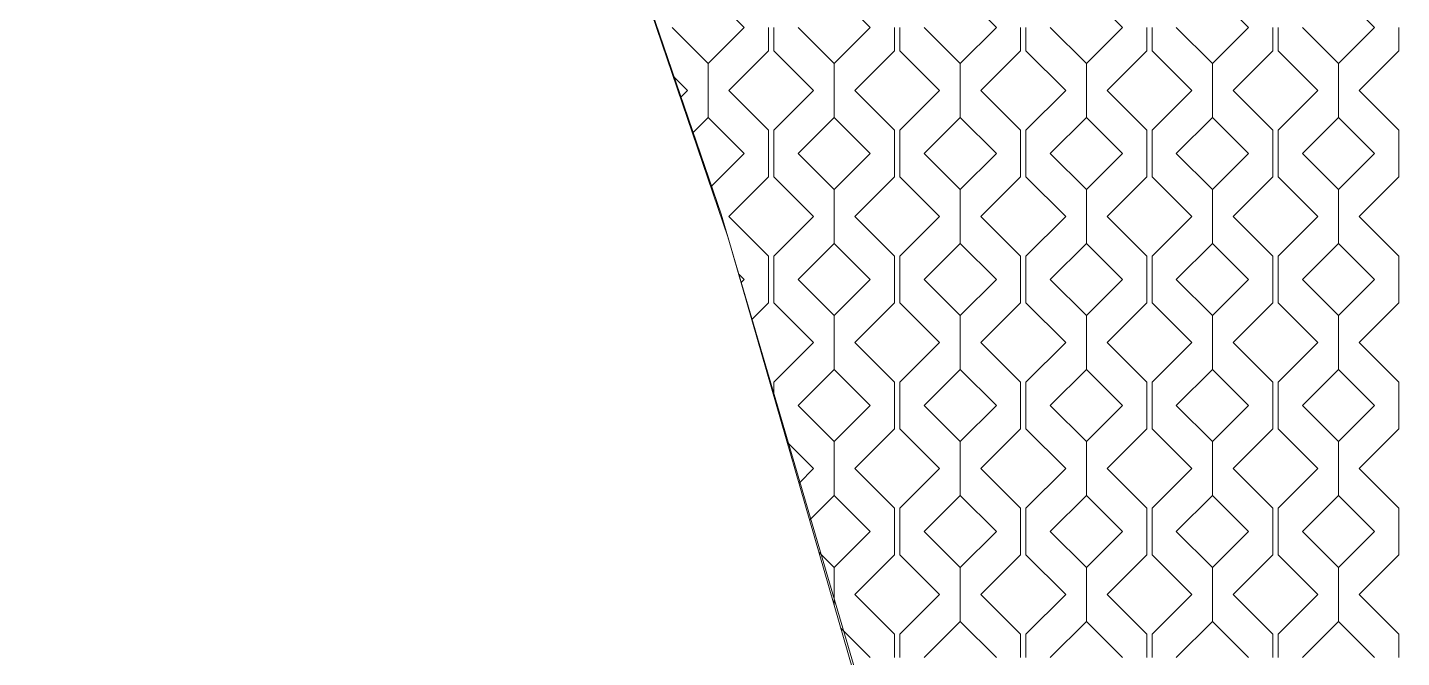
# Model space of a CAD drawing. Header units: millimetres. Extents: x -20794 to 71174, y -103753 to 30644.
# Drawn here: x -12133 to -8500, y 15667 to 17333 of the extents above; entities that cross this region are included whole.
import ezdxf

# ---------------------------------------------------------------- set-up
doc = ezdxf.new("R2010")
doc.units = ezdxf.units.MM
doc.header["$MEASUREMENT"] = 0
doc.layers.add('Местность - Рельеф', color=7, linetype='Continuous')
doc.layers.add('Местность - Рельеф_Ном._пера__1', color=7, linetype='Continuous', lineweight=13)
doc.layers.add('Местность - Рельеф_Ном._пера__102', color=7, linetype='Continuous', lineweight=5, true_color=0xcccccc)

# ---------------------------------------------------------------- blocks, each defined once
blk = doc.blocks.new('*X1')
at = {"layer": 'Местность - Рельеф_Ном._пера__102', "color": 254, "linetype": 'Continuous', "lineweight": 5, "true_color": 0xcccccc}
for p, q in [((-10333.322835, 17428.7456), (-10237.8932, 17333.316)), ((-9999.989835, 17428.7456), (-9904.5602, 17333.316)), ((-9666.656835, 17428.7456), (-9571.2272, 17333.316)), ((-9333.323835, 17428.7456), (-9237.8942, 17333.316)), ((-8999.990835, 17428.7456), (-8904.5612, 17333.316)), ((-8666.657835, 17428.7456), (-8571.2282, 17333.316)), ((-10333.323, 17237.887), (-10428.752, 17333.316)), ((-10237.8934, 17333.316), (-10333.323, 17237.887)), ((-10173.754, 17333.316), (-10173.754, 17271.572)), ((-10159.559, 17333.316), (-10159.559, 17271.572)), ((-9999.99, 17237.887), (-10095.419, 17333.316)), ((-9904.5604, 17333.316), (-9999.99, 17237.887)), ((-9840.421, 17333.316), (-9840.421, 17271.572)), ((-9826.226, 17333.316), (-9826.226, 17271.572)), ((-9666.657, 17237.887), (-9762.086, 17333.316)), ((-9571.2274, 17333.316), (-9666.657, 17237.887)), ((-9507.088, 17333.316), (-9507.088, 17271.572)), ((-9492.893, 17333.316), (-9492.893, 17271.572)), ((-9333.324, 17237.887), (-9428.753, 17333.316)), ((-9237.8944, 17333.316), (-9333.324, 17237.887)), ((-9173.755, 17333.316), (-9173.755, 17271.572)), ((-9159.56, 17333.316), (-9159.56, 17271.572)), ((-8999.991, 17237.887), (-9095.42, 17333.316)), ((-8904.5614, 17333.316), (-8999.991, 17237.887)), ((-8840.422, 17333.316), (-8840.422, 17271.572)), ((-8826.227, 17333.316), (-8826.227, 17271.572)), ((-8666.658, 17237.887), (-8762.087, 17333.316)), ((-8571.2284, 17333.316), (-8666.658, 17237.887)), ((-8507.089, 17333.316), (-8507.089, 17271.572)), ((-10173.754, 17271.572), (-10278.6761, 17166.65)), ((-10054.637, 17166.65), (-10159.559, 17271.572)), ((-9840.421, 17271.572), (-9945.3431, 17166.65)), ((-9721.304, 17166.65), (-9826.226, 17271.572)), ((-9507.088, 17271.572), (-9612.0101, 17166.65)), ((-9387.971, 17166.65), (-9492.893, 17271.572)), ((-9173.755, 17271.572), (-9278.6771, 17166.65)), ((-9054.638, 17166.65), (-9159.56, 17271.572)), ((-8840.422, 17271.572), (-8945.3441, 17166.65)), ((-8721.305, 17166.65), (-8826.227, 17271.572)), ((-8507.089, 17271.572), (-8612.0111, 17166.65)), ((-10333.323, 17095.4126), (-10333.323, 17237.887)), ((-10333.322835, 17237.887), (-10333.322835, 17095.4126)), ((-9999.99, 17095.4126), (-9999.99, 17237.887)), ((-9999.989835, 17237.887), (-9999.989835, 17095.4126)), ((-9666.657, 17095.4126), (-9666.657, 17237.887)), ((-9666.656835, 17237.887), (-9666.656835, 17095.4126)), ((-9333.324, 17095.4126), (-9333.324, 17237.887)), ((-9333.323835, 17237.887), (-9333.323835, 17095.4126)), ((-8999.991, 17095.4126), (-8999.991, 17237.887)), ((-8999.990835, 17237.887), (-8999.990835, 17095.4126)), ((-8666.658, 17095.4126), (-8666.658, 17237.887)), ((-8666.657835, 17237.887), (-8666.657835, 17095.4126)), ((-10387.97, 17166.65), (-10426.192635, 17204.872635)), ((-10406.774536, 17147.845374), (-10387.97, 17166.65)), ((-10278.6761, 17166.65), (-10173.754, 17061.7275)), ((-10159.559, 17061.7275), (-10054.637, 17166.65)), ((-9945.3431, 17166.65), (-9840.421, 17061.7275)), ((-9826.226, 17061.7275), (-9721.304, 17166.65)), ((-9612.0101, 17166.65), (-9507.088, 17061.7275)), ((-9492.893, 17061.7275), (-9387.971, 17166.65)), ((-9278.6771, 17166.65), (-9173.755, 17061.7275)), ((-9159.56, 17061.7275), (-9054.638, 17166.65)), ((-8945.3441, 17166.65), (-8840.422, 17061.7275)), ((-8826.227, 17061.7275), (-8721.305, 17166.65)), ((-8612.0111, 17166.65), (-8507.089, 17061.7275)), ((-10374.798292, 17053.937232), (-10333.323, 17095.4128)), ((-10333.322835, 17095.4126), (-10237.8932, 16999.983)), ((-10095.419, 16999.983165), (-9999.99, 17095.4128)), ((-9999.989835, 17095.4126), (-9904.5602, 16999.983)), ((-9762.086, 16999.983165), (-9666.657, 17095.4128)), ((-9666.656835, 17095.4126), (-9571.2272, 16999.983)), ((-9428.753, 16999.983165), (-9333.324, 17095.4128)), ((-9333.323835, 17095.4126), (-9237.8942, 16999.983)), ((-9095.42, 16999.983165), (-8999.991, 17095.4128)), ((-8999.990835, 17095.4126), (-8904.5612, 16999.983)), ((-8762.087, 16999.983165), (-8666.658, 17095.4128)), ((-8666.657835, 17095.4126), (-8571.2282, 16999.983)), ((-10173.754, 17061.7275), (-10173.754, 16999.983)), ((-10159.559, 17061.7275), (-10159.559, 16999.983)), ((-9840.421, 17061.7275), (-9840.421, 16999.983)), ((-9826.226, 17061.7275), (-9826.226, 16999.983)), ((-9507.088, 17061.7275), (-9507.088, 16999.983)), ((-9492.893, 17061.7275), (-9492.893, 16999.983)), ((-9173.755, 17061.7275), (-9173.755, 16999.983)), ((-9159.56, 17061.7275), (-9159.56, 16999.983)), ((-8840.422, 17061.7275), (-8840.422, 16999.983)), ((-8826.227, 17061.7275), (-8826.227, 16999.983)), ((-8507.089, 17061.7275), (-8507.089, 16999.983)), ((-10237.8934, 16999.983), (-10326.317774, 16911.559182)), ((-10173.754, 16999.983), (-10173.754, 16938.239)), ((-10159.559, 16999.983), (-10159.559, 16938.239)), ((-9999.99, 16904.554), (-10095.419, 16999.983)), ((-9904.5604, 16999.983), (-9999.99, 16904.554)), ((-9840.421, 16999.983), (-9840.421, 16938.239)), ((-9826.226, 16999.983), (-9826.226, 16938.239)), ((-9666.657, 16904.554), (-9762.086, 16999.983)), ((-9571.2274, 16999.983), (-9666.657, 16904.554)), ((-9507.088, 16999.983), (-9507.088, 16938.239)), ((-9492.893, 16999.983), (-9492.893, 16938.239)), ((-9333.324, 16904.554), (-9428.753, 16999.983)), ((-9237.8944, 16999.983), (-9333.324, 16904.554)), ((-9173.755, 16999.983), (-9173.755, 16938.239)), ((-9159.56, 16999.983), (-9159.56, 16938.239)), ((-8999.991, 16904.554), (-9095.42, 16999.983)), ((-8904.5614, 16999.983), (-8999.991, 16904.554)), ((-8840.422, 16999.983), (-8840.422, 16938.239)), ((-8826.227, 16999.983), (-8826.227, 16938.239)), ((-8666.658, 16904.554), (-8762.087, 16999.983)), ((-8571.2284, 16999.983), (-8666.658, 16904.554)), ((-8507.089, 16999.983), (-8507.089, 16938.239)), ((-10173.754, 16938.239), (-10278.6761, 16833.317)), ((-10054.637, 16833.317), (-10159.559, 16938.239)), ((-9840.421, 16938.239), (-9945.3431, 16833.317)), ((-9721.304, 16833.317), (-9826.226, 16938.239)), ((-9507.088, 16938.239), (-9612.0101, 16833.317)), ((-9387.971, 16833.317), (-9492.893, 16938.239)), ((-9173.755, 16938.239), (-9278.6771, 16833.317)), ((-9054.638, 16833.317), (-9159.56, 16938.239)), ((-8840.422, 16938.239), (-8945.3441, 16833.317)), ((-8721.305, 16833.317), (-8826.227, 16938.239)), ((-8507.089, 16938.239), (-8612.0111, 16833.317)), ((-9999.99, 16762.0796), (-9999.99, 16904.554)), ((-9999.989835, 16904.554), (-9999.989835, 16762.0796)), ((-9666.657, 16762.0796), (-9666.657, 16904.554)), ((-9666.656835, 16904.554), (-9666.656835, 16762.0796)), ((-9333.324, 16762.0796), (-9333.324, 16904.554)), ((-9333.323835, 16904.554), (-9333.323835, 16762.0796)), ((-8999.991, 16762.0796), (-8999.991, 16904.554)), ((-8999.990835, 16904.554), (-8999.990835, 16762.0796)), ((-8666.658, 16762.0796), (-8666.658, 16904.554)), ((-8666.657835, 16904.554), (-8666.657835, 16762.0796)), ((-10278.6761, 16833.317), (-10173.754, 16728.3945)), ((-10159.559, 16728.3945), (-10054.637, 16833.317)), ((-9945.3431, 16833.317), (-9840.421, 16728.3945)), ((-9826.226, 16728.3945), (-9721.304, 16833.317)), ((-9612.0101, 16833.317), (-9507.088, 16728.3945)), ((-9492.893, 16728.3945), (-9387.971, 16833.317)), ((-9278.6771, 16833.317), (-9173.755, 16728.3945)), ((-9159.56, 16728.3945), (-9054.638, 16833.317)), ((-8945.3441, 16833.317), (-8840.422, 16728.3945)), ((-8826.227, 16728.3945), (-8721.305, 16833.317)), ((-8612.0111, 16833.317), (-8507.089, 16728.3945)), ((-10095.419, 16666.650165), (-9999.99, 16762.0798)), ((-9999.989835, 16762.0796), (-9904.5602, 16666.65)), ((-9762.086, 16666.650165), (-9666.657, 16762.0798)), ((-9666.656835, 16762.0796), (-9571.2272, 16666.65)), ((-9428.753, 16666.650165), (-9333.324, 16762.0798)), ((-9333.323835, 16762.0796), (-9237.8942, 16666.65)), ((-9095.42, 16666.650165), (-8999.991, 16762.0798)), ((-8999.990835, 16762.0796), (-8904.5612, 16666.65)), ((-8762.087, 16666.650165), (-8666.658, 16762.0798)), ((-8666.657835, 16762.0796), (-8571.2282, 16666.65)), ((-10173.754, 16728.3945), (-10173.754, 16666.65)), ((-10159.559, 16728.3945), (-10159.559, 16666.65)), ((-9840.421, 16728.3945), (-9840.421, 16666.65)), ((-9826.226, 16728.3945), (-9826.226, 16666.65)), ((-9507.088, 16728.3945), (-9507.088, 16666.65)), ((-9492.893, 16728.3945), (-9492.893, 16666.65)), ((-9173.755, 16728.3945), (-9173.755, 16666.65)), ((-9159.56, 16728.3945), (-9159.56, 16666.65)), ((-8840.422, 16728.3945), (-8840.422, 16666.65)), ((-8826.227, 16728.3945), (-8826.227, 16666.65)), ((-8507.089, 16728.3945), (-8507.089, 16666.65)), ((-10252.975665, 16681.732459), (-10237.8932, 16666.65)), ((-10237.8934, 16666.65), (-10246.213278, 16658.330175)), ((-10173.754, 16666.65), (-10173.754, 16604.906)), ((-10159.559, 16666.65), (-10159.559, 16604.906)), ((-9999.99, 16571.221), (-10095.419, 16666.65)), ((-9904.5604, 16666.65), (-9999.99, 16571.221)), ((-9840.421, 16666.65), (-9840.421, 16604.906)), ((-9826.226, 16666.65), (-9826.226, 16604.906)), ((-9666.657, 16571.221), (-9762.086, 16666.65)), ((-9571.2274, 16666.65), (-9666.657, 16571.221)), ((-9507.088, 16666.65), (-9507.088, 16604.906)), ((-9492.893, 16666.65), (-9492.893, 16604.906)), ((-9333.324, 16571.221), (-9428.753, 16666.65)), ((-9237.8944, 16666.65), (-9333.324, 16571.221)), ((-9173.755, 16666.65), (-9173.755, 16604.906)), ((-9159.56, 16666.65), (-9159.56, 16604.906)), ((-8999.991, 16571.221), (-9095.42, 16666.65)), ((-8904.5614, 16666.65), (-8999.991, 16571.221)), ((-8840.422, 16666.65), (-8840.422, 16604.906)), ((-8826.227, 16666.65), (-8826.227, 16604.906)), ((-8666.658, 16571.221), (-8762.087, 16666.65)), ((-8571.2284, 16666.65), (-8666.658, 16571.221)), ((-8507.089, 16666.65), (-8507.089, 16604.906)), ((-10173.754, 16604.906), (-10217.992439, 16560.667603)), ((-10054.637, 16499.984), (-10159.559, 16604.906)), ((-9840.421, 16604.906), (-9945.3431, 16499.984)), ((-9721.304, 16499.984), (-9826.226, 16604.906)), ((-9507.088, 16604.906), (-9612.0101, 16499.984)), ((-9387.971, 16499.984), (-9492.893, 16604.906)), ((-9173.755, 16604.906), (-9278.6771, 16499.984)), ((-9054.638, 16499.984), (-9159.56, 16604.906)), ((-8840.422, 16604.906), (-8945.3441, 16499.984)), ((-8721.305, 16499.984), (-8826.227, 16604.906)), ((-8507.089, 16604.906), (-8612.0111, 16499.984)), ((-9999.99, 16428.7466), (-9999.99, 16571.221)), ((-9999.989835, 16571.221), (-9999.989835, 16428.7466)), ((-9666.657, 16428.7466), (-9666.657, 16571.221)), ((-9666.656835, 16571.221), (-9666.656835, 16428.7466)), ((-9333.324, 16428.7466), (-9333.324, 16571.221)), ((-9333.323835, 16571.221), (-9333.323835, 16428.7466)), ((-8999.991, 16428.7466), (-8999.991, 16571.221)), ((-8999.990835, 16571.221), (-8999.990835, 16428.7466)), ((-8666.658, 16428.7466), (-8666.658, 16571.221)), ((-8666.657835, 16571.221), (-8666.657835, 16428.7466)), ((-10159.559, 16395.0615), (-10054.637, 16499.984)), ((-9945.3431, 16499.984), (-9840.421, 16395.0615)), ((-9826.226, 16395.0615), (-9721.304, 16499.984)), ((-9612.0101, 16499.984), (-9507.088, 16395.0615)), ((-9492.893, 16395.0615), (-9387.971, 16499.984)), ((-9278.6771, 16499.984), (-9173.755, 16395.0615)), ((-9159.56, 16395.0615), (-9054.638, 16499.984)), ((-8945.3441, 16499.984), (-8840.422, 16395.0615)), ((-8826.227, 16395.0615), (-8721.305, 16499.984)), ((-8612.0111, 16499.984), (-8507.089, 16395.0615)), ((-10095.419, 16333.317165), (-9999.99, 16428.7468)), ((-9999.989835, 16428.7466), (-9904.5602, 16333.317)), ((-9762.086, 16333.317165), (-9666.657, 16428.7468)), ((-9666.656835, 16428.7466), (-9571.2272, 16333.317)), ((-9428.753, 16333.317165), (-9333.324, 16428.7468)), ((-9333.323835, 16428.7466), (-9237.8942, 16333.317)), ((-9095.42, 16333.317165), (-8999.991, 16428.7468)), ((-8999.990835, 16428.7466), (-8904.5612, 16333.317)), ((-8762.087, 16333.317165), (-8666.658, 16428.7468)), ((-8666.657835, 16428.7466), (-8571.2282, 16333.317)), ((-10159.559, 16395.0615), (-10159.559, 16358.449664)), ((-9840.421, 16395.0615), (-9840.421, 16333.317)), ((-9826.226, 16395.0615), (-9826.226, 16333.317)), ((-9507.088, 16395.0615), (-9507.088, 16333.317)), ((-9492.893, 16395.0615), (-9492.893, 16333.317)), ((-9173.755, 16395.0615), (-9173.755, 16333.317)), ((-9159.56, 16395.0615), (-9159.56, 16333.317)), ((-8840.422, 16395.0615), (-8840.422, 16333.317)), ((-8826.227, 16395.0615), (-8826.227, 16333.317)), ((-8507.089, 16395.0615), (-8507.089, 16333.317)), ((-9999.99, 16237.888), (-10095.419, 16333.317)), ((-9904.5604, 16333.317), (-9999.99, 16237.888)), ((-9840.421, 16333.317), (-9840.421, 16271.573)), ((-9826.226, 16333.317), (-9826.226, 16271.573)), ((-9666.657, 16237.888), (-9762.086, 16333.317)), ((-9571.2274, 16333.317), (-9666.657, 16237.888)), ((-9507.088, 16333.317), (-9507.088, 16271.573)), ((-9492.893, 16333.317), (-9492.893, 16271.573)), ((-9333.324, 16237.888), (-9428.753, 16333.317)), ((-9237.8944, 16333.317), (-9333.324, 16237.888)), ((-9173.755, 16333.317), (-9173.755, 16271.573)), ((-9159.56, 16333.317), (-9159.56, 16271.573)), ((-8999.991, 16237.888), (-9095.42, 16333.317)), ((-8904.5614, 16333.317), (-8999.991, 16237.888)), ((-8840.422, 16333.317), (-8840.422, 16271.573)), ((-8826.227, 16333.317), (-8826.227, 16271.573)), ((-8666.658, 16237.888), (-8762.087, 16333.317)), ((-8571.2284, 16333.317), (-8666.658, 16237.888)), ((-8507.089, 16333.317), (-8507.089, 16271.573)), ((-9840.421, 16271.573), (-9945.3431, 16166.651)), ((-9721.304, 16166.651), (-9826.226, 16271.573)), ((-9507.088, 16271.573), (-9612.0101, 16166.651)), ((-9387.971, 16166.651), (-9492.893, 16271.573)), ((-9173.755, 16271.573), (-9278.6771, 16166.651)), ((-9054.638, 16166.651), (-9159.56, 16271.573)), ((-8840.422, 16271.573), (-8945.3441, 16166.651)), ((-8721.305, 16166.651), (-8826.227, 16271.573)), ((-8507.089, 16271.573), (-8612.0111, 16166.651)), ((-10054.637, 16166.651), (-10124.252676, 16236.266676)), ((-9999.99, 16095.4136), (-9999.99, 16237.888)), ((-9999.989835, 16237.888), (-9999.989835, 16095.4136)), ((-9666.657, 16095.4136), (-9666.657, 16237.888)), ((-9666.656835, 16237.888), (-9666.656835, 16095.4136)), ((-9333.324, 16095.4136), (-9333.324, 16237.888)), ((-9333.323835, 16237.888), (-9333.323835, 16095.4136)), ((-8999.991, 16095.4136), (-8999.991, 16237.888)), ((-8999.990835, 16237.888), (-8999.990835, 16095.4136)), ((-8666.658, 16095.4136), (-8666.658, 16237.888)), ((-8666.657835, 16237.888), (-8666.657835, 16095.4136)), ((-10093.039423, 16128.248394), (-10054.637, 16166.651)), ((-9945.3431, 16166.651), (-9840.421, 16061.7285)), ((-9826.226, 16061.7285), (-9721.304, 16166.651)), ((-9612.0101, 16166.651), (-9507.088, 16061.7285)), ((-9492.893, 16061.7285), (-9387.971, 16166.651)), ((-9278.6771, 16166.651), (-9173.755, 16061.7285)), ((-9159.56, 16061.7285), (-9054.638, 16166.651)), ((-8945.3441, 16166.651), (-8840.422, 16061.7285)), ((-8826.227, 16061.7285), (-8721.305, 16166.651)), ((-8612.0111, 16166.651), (-8507.089, 16061.7285)), ((-10064.818351, 16030.585017), (-9999.99, 16095.4138)), ((-9999.989835, 16095.4136), (-9904.5602, 15999.984)), ((-9762.086, 15999.984165), (-9666.657, 16095.4138)), ((-9666.656835, 16095.4136), (-9571.2272, 15999.984)), ((-9428.753, 15999.984165), (-9333.324, 16095.4138)), ((-9333.323835, 16095.4136), (-9237.8942, 15999.984)), ((-9095.42, 15999.984165), (-8999.991, 16095.4138)), ((-8999.990835, 16095.4136), (-8904.5612, 15999.984)), ((-8762.087, 15999.984165), (-8666.658, 16095.4138)), ((-8666.657835, 16095.4136), (-8571.2282, 15999.984)), ((-9840.421, 16061.7285), (-9840.421, 15999.984)), ((-9826.226, 16061.7285), (-9826.226, 15999.984)), ((-9507.088, 16061.7285), (-9507.088, 15999.984)), ((-9492.893, 16061.7285), (-9492.893, 15999.984)), ((-9173.755, 16061.7285), (-9173.755, 15999.984)), ((-9159.56, 16061.7285), (-9159.56, 15999.984)), ((-8840.422, 16061.7285), (-8840.422, 15999.984)), ((-8826.227, 16061.7285), (-8826.227, 15999.984)), ((-8507.089, 16061.7285), (-8507.089, 15999.984)), ((-9904.5604, 15999.984), (-9999.99, 15904.555)), ((-9840.421, 15999.984), (-9840.421, 15938.24)), ((-9826.226, 15999.984), (-9826.226, 15938.24)), ((-9666.657, 15904.555), (-9762.086, 15999.984)), ((-9571.2274, 15999.984), (-9666.657, 15904.555)), ((-9507.088, 15999.984), (-9507.088, 15938.24)), ((-9492.893, 15999.984), (-9492.893, 15938.24)), ((-9333.324, 15904.555), (-9428.753, 15999.984)), ((-9237.8944, 15999.984), (-9333.324, 15904.555)), ((-9173.755, 15999.984), (-9173.755, 15938.24)), ((-9159.56, 15999.984), (-9159.56, 15938.24)), ((-8999.991, 15904.555), (-9095.42, 15999.984)), ((-8904.5614, 15999.984), (-8999.991, 15904.555)), ((-8840.422, 15999.984), (-8840.422, 15938.24)), ((-8826.227, 15999.984), (-8826.227, 15938.24)), ((-8666.658, 15904.555), (-8762.087, 15999.984)), ((-8571.2284, 15999.984), (-8666.658, 15904.555)), ((-8507.089, 15999.984), (-8507.089, 15938.24)), ((-9999.99, 15904.555), (-10039.946242, 15944.511242)), ((-9840.421, 15938.24), (-9945.3431, 15833.318)), ((-9721.304, 15833.318), (-9826.226, 15938.24)), ((-9507.088, 15938.24), (-9612.0101, 15833.318)), ((-9387.971, 15833.318), (-9492.893, 15938.24)), ((-9173.755, 15938.24), (-9278.6771, 15833.318)), ((-9054.638, 15833.318), (-9159.56, 15938.24)), ((-8840.422, 15938.24), (-8945.3441, 15833.318)), ((-8721.305, 15833.318), (-8826.227, 15938.24)), ((-8507.089, 15938.24), (-8612.0111, 15833.318)), ((-9999.99, 15806.236496), (-9999.99, 15904.555)), ((-9999.989835, 15904.555), (-9999.989835, 15806.235925)), ((-9666.657, 15762.0806), (-9666.657, 15904.555)), ((-9666.656835, 15904.555), (-9666.656835, 15762.0806)), ((-9333.324, 15762.0806), (-9333.324, 15904.555)), ((-9333.323835, 15904.555), (-9333.323835, 15762.0806)), ((-8999.991, 15762.0806), (-8999.991, 15904.555)), ((-8999.990835, 15904.555), (-8999.990835, 15762.0806)), ((-8666.658, 15762.0806), (-8666.658, 15904.555)), ((-8666.657835, 15904.555), (-8666.657835, 15762.0806)), ((-9945.3431, 15833.318), (-9840.421, 15728.3955)), ((-9826.226, 15728.3955), (-9721.304, 15833.318)), ((-9612.0101, 15833.318), (-9507.088, 15728.3955)), ((-9492.893, 15728.3955), (-9387.971, 15833.318)), ((-9278.6771, 15833.318), (-9173.755, 15728.3955)), ((-9159.56, 15728.3955), (-9054.638, 15833.318)), ((-8945.3441, 15833.318), (-8840.422, 15728.3955)), ((-8826.227, 15728.3955), (-8721.305, 15833.318)), ((-8612.0111, 15833.318), (-8507.089, 15728.3955)), ((-9982.045292, 15744.136064), (-9904.5602, 15666.651)), ((-9762.086, 15666.651165), (-9666.657, 15762.0808)), ((-9666.656835, 15762.0806), (-9571.2272, 15666.651)), ((-9428.753, 15666.651165), (-9333.324, 15762.0808)), ((-9333.323835, 15762.0806), (-9237.8942, 15666.651)), ((-9095.42, 15666.651165), (-8999.991, 15762.0808)), ((-8999.990835, 15762.0806), (-8904.5612, 15666.651)), ((-8762.087, 15666.651165), (-8666.658, 15762.0808)), ((-8666.657835, 15762.0806), (-8571.2282, 15666.651)), ((-9840.421, 15728.3955), (-9840.421, 15666.651)), ((-9826.226, 15728.3955), (-9826.226, 15666.651)), ((-9507.088, 15728.3955), (-9507.088, 15666.651)), ((-9492.893, 15728.3955), (-9492.893, 15666.651)), ((-9173.755, 15728.3955), (-9173.755, 15666.651)), ((-9159.56, 15728.3955), (-9159.56, 15666.651)), ((-8840.422, 15728.3955), (-8840.422, 15666.651)), ((-8826.227, 15728.3955), (-8826.227, 15666.651)), ((-8507.089, 15728.3955), (-8507.089, 15666.651))]:
    blk.add_line(p, q, dxfattribs=at)

msp = doc.modelspace()

# ---------------------------------------------------------------- linework, layer by layer
at = {"layer": 'Местность - Рельеф_Ном._пера__1', "color": 7, "linetype": 'Continuous', "lineweight": 13}
for p, q in [((-12133, 22208.5), (-10298.8, 16839.3)), ((-10298.8, 16839.3), (-8700.5, 11395.2))]:
    msp.add_line(p, q, dxfattribs=at)
at = {"layer": 'Местность - Рельеф_Ном._пера__1', "color": 7, "linetype": 'Continuous', "lineweight": 13, "flags": 128}
msp.add_lwpolyline([(-11201.1, 19480.6), (-10280.5, 16777.1), (-8555.3, 10806.7), (-6432.9, 10898.4), (-2247.8, 10663.4), (-2362.6, 10919.8), (-2361.2, 11119.8), (21278.3, 11161.8), (21278.3, 12068.3), (24747.6, 12068.3), (24747.6, 11768.3), (31807.4, 11768.3), (31907.6, 14903.8), (32137.3, 18525.9), (31420.5, 18676.8), (31076.4, 18711.5), (29894.8, 18811.1), (28679.4, 18877), (24956.4, 18963), (17007.1, 19022.9), (8149.7, 19232.4), (-1518.8, 19397.4)], close=True, dxfattribs=at)

# ---------------------------------------------------------------- block references
at = {"layer": 'Местность - Рельеф', "color": 7, "lineweight": 13}
msp.add_blockref('*X1', (0, 0), dxfattribs=at)

doc.saveas('drawing.dxf')
